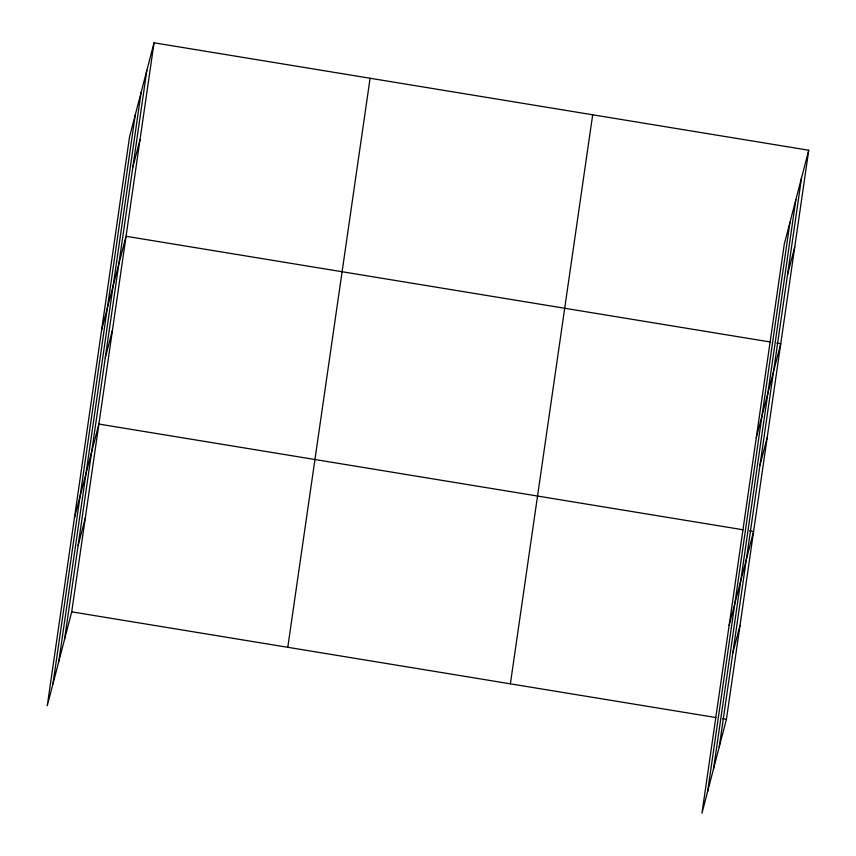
<?xml version="1.0" encoding="UTF-8"?>
<svg xmlns="http://www.w3.org/2000/svg" width="856" height="856" viewBox="0 0 856 856"><rect width="100%" height="100%" fill="white"/><g stroke="black" fill="none" stroke-linecap="round" stroke-linejoin="round"><path stroke-width="1.28" d="M52.954 683.88L135.269 114.843M58.829 661.335L141.144 92.298M64.532 639.453L146.836 70.417M154.037 42.8L129.566 136.725L47.262 705.761L71.722 611.847L154.037 42.8L808.738 150.239L726.434 719.275L701.963 813.2L784.278 244.153L808.738 150.239M287.776 647.297L370.092 78.249M510.379 683.826L592.684 114.779M707.666 791.318L789.981 222.282M713.54 768.774L795.855 199.737M719.243 746.892L801.548 177.855M132.851 167.155L140.042 139.539M101.586 330.191L126.046 236.277L770.218 341.983M105.267 357.787L112.468 330.17M74.418 517.976L98.879 424.062L743.051 529.768M78.11 545.561L85.3 517.955M787.552 274.594L794.753 246.977M756.297 437.63L780.758 343.716L776.809 343.063M759.978 465.215L767.179 437.609M729.13 625.415L753.59 531.501L749.642 530.848M732.822 653L740.012 625.383M71.722 611.847L715.894 717.553M722.485 718.633L726.434 719.275"/></g></svg>
